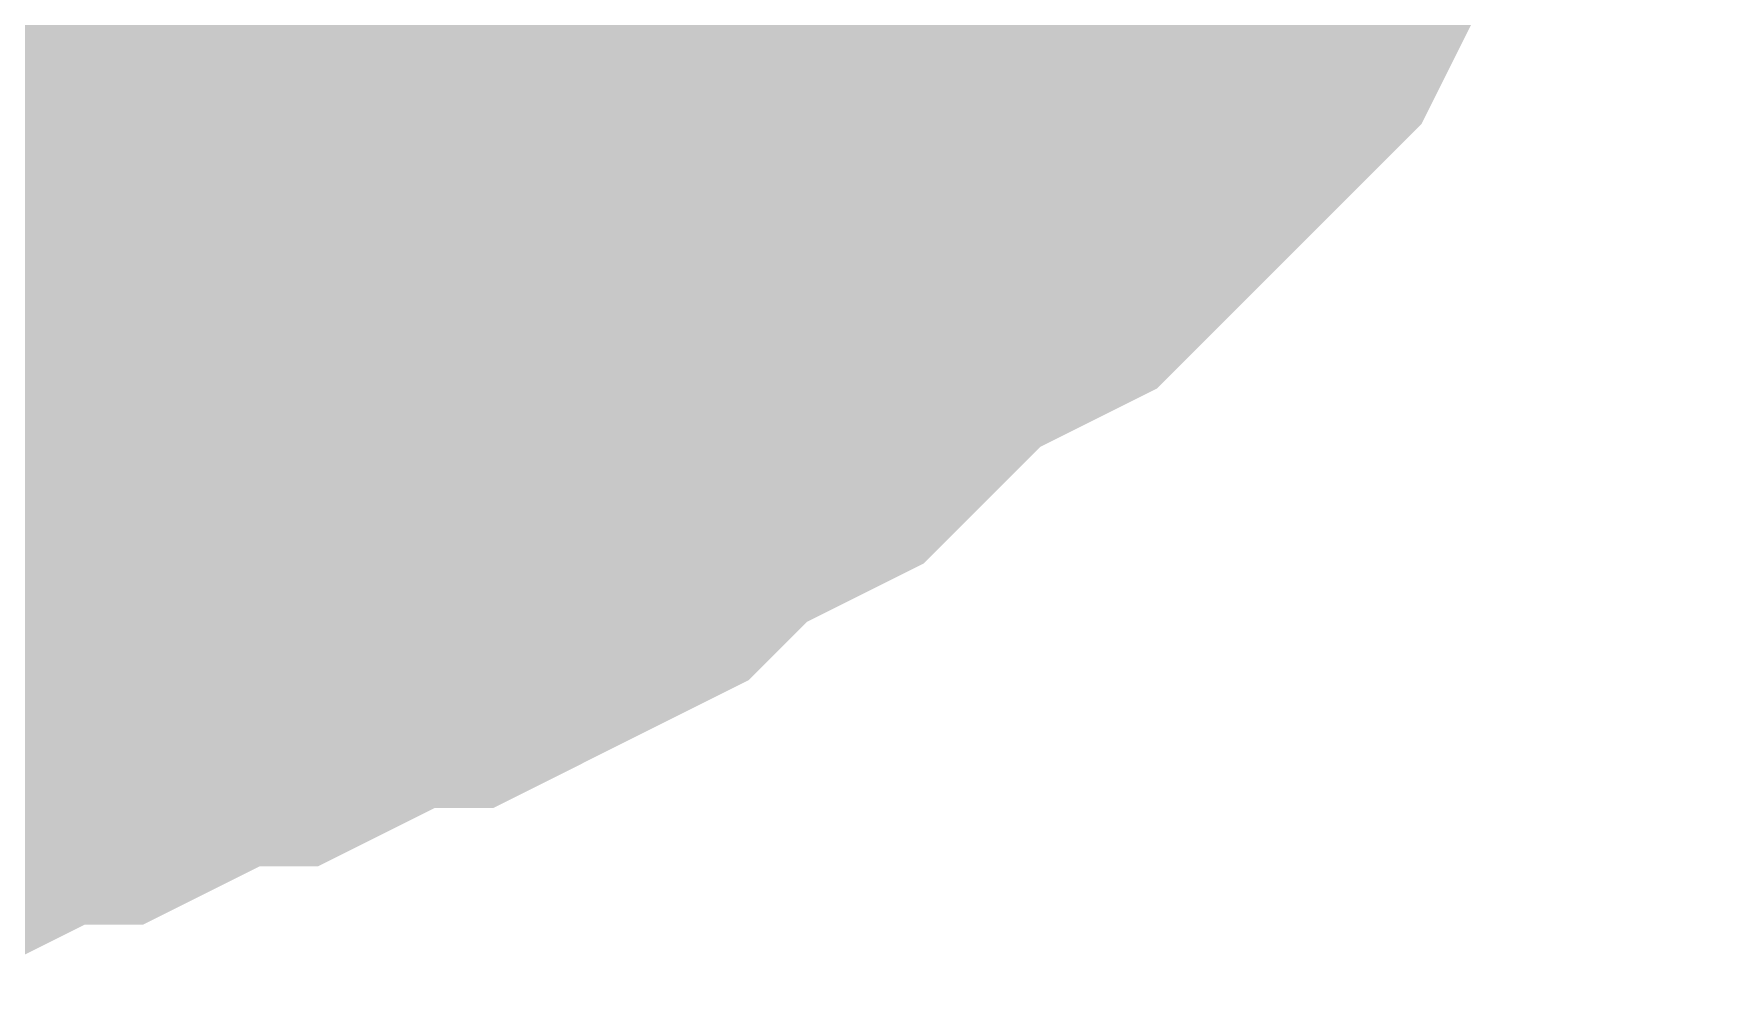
# Model space of a CAD drawing. Header units: inches. Extents: x 0 to 841, y 0 to 594.
# Drawn here: x 520.184 to 520.834, y 39.086 to 39.452 of the extents above; entities that cross this region are included whole.
import ezdxf

# ---------------------------------------------------------------- set-up
doc = ezdxf.new("R2010")
doc.units = ezdxf.units.IN
doc.layers.add('Sheet', color=255, linetype='Continuous')

msp = doc.modelspace()

# ---------------------------------------------------------------- linework, layer by layer
at = {"layer": 'Sheet'}
for points in [[(520.68428, 39.64043, 0.29972, 0.29972, 0), (520.66182, 39.59551, 0.29972, 0.29972, 0), (520.63937, 39.57305, 0.29972, 0.29972, 0), (520.61691, 39.55059, 0.29972, 0.29972, 0), (520.59445, 39.50567, 0.29972, 0.29972, 0), (520.57199, 39.48321, 0.29972, 0.29972, 0), (520.54954, 39.46075, 0.29972, 0.29972, 0), (520.52708, 39.43829, 0.29972, 0.29972, 0), (520.48216, 39.41583, 0.29972, 0.29972, 0), (520.4597, 39.39338, 0.29972, 0.29972, 0), (520.43725, 39.37092, 0.29972, 0.29972, 0), (520.39233, 39.34846, 0.29972, 0.29972, 0), (520.36987, 39.326, 0.29972, 0.29972, 0), (520.32496, 39.30354, 0.29972, 0.29972, 0), (520.3025, 39.30354, 0.29972, 0.29972, 0), (520.25758, 39.28108, 0.29972, 0.29972, 0), (520.23513, 39.28108, 0.29972, 0.29972, 0), (520.19021, 39.25862, 0.29972, 0.29972, 0), (520.16775, 39.25862, 0.29972, 0.29972, 0), (520.12284, 39.23616, 0.29972, 0.29972, 0), (520.07792, 39.23616, 0.29972, 0.29972, 0), (520.05546, 39.23616, 0.29972, 0.29972, 0), (520.01055, 39.23616, 0.29972, 0.29972, 0)], [(520.68428, 39.64043, 0.29972, 0.29972, 0), (520.66182, 39.59551, 0.29972, 0.29972, 0), (520.63937, 39.57305, 0.29972, 0.29972, 0), (520.61691, 39.55059, 0.29972, 0.29972, 0), (520.59445, 39.50567, 0.29972, 0.29972, 0), (520.57199, 39.48321, 0.29972, 0.29972, 0), (520.54954, 39.46075, 0.29972, 0.29972, 0), (520.52708, 39.43829, 0.29972, 0.29972, 0), (520.48216, 39.41583, 0.29972, 0.29972, 0), (520.4597, 39.39338, 0.29972, 0.29972, 0), (520.43725, 39.37092, 0.29972, 0.29972, 0), (520.39233, 39.34846, 0.29972, 0.29972, 0), (520.36987, 39.326, 0.29972, 0.29972, 0), (520.32496, 39.30354, 0.29972, 0.29972, 0), (520.3025, 39.30354, 0.29972, 0.29972, 0), (520.25758, 39.28108, 0.29972, 0.29972, 0), (520.23513, 39.28108, 0.29972, 0.29972, 0), (520.19021, 39.25862, 0.29972, 0.29972, 0), (520.16775, 39.25862, 0.29972, 0.29972, 0), (520.12284, 39.23616, 0.29972, 0.29972, 0), (520.07792, 39.23616, 0.29972, 0.29972, 0), (520.05546, 39.23616, 0.29972, 0.29972, 0), (520.01055, 39.23616, 0.29972, 0.29972, 0)], [(520.68428, 39.64043, 0.29972, 0.29972, 0), (520.66182, 39.59551, 0.29972, 0.29972, 0), (520.63937, 39.57305, 0.29972, 0.29972, 0), (520.61691, 39.55059, 0.29972, 0.29972, 0), (520.59445, 39.50567, 0.29972, 0.29972, 0), (520.57199, 39.48321, 0.29972, 0.29972, 0), (520.54954, 39.46075, 0.29972, 0.29972, 0), (520.52708, 39.43829, 0.29972, 0.29972, 0), (520.48216, 39.41583, 0.29972, 0.29972, 0), (520.4597, 39.39338, 0.29972, 0.29972, 0), (520.43725, 39.37092, 0.29972, 0.29972, 0), (520.39233, 39.34846, 0.29972, 0.29972, 0), (520.36987, 39.326, 0.29972, 0.29972, 0), (520.32496, 39.30354, 0.29972, 0.29972, 0), (520.3025, 39.30354, 0.29972, 0.29972, 0), (520.25758, 39.28108, 0.29972, 0.29972, 0), (520.23513, 39.28108, 0.29972, 0.29972, 0), (520.19021, 39.25862, 0.29972, 0.29972, 0), (520.16775, 39.25862, 0.29972, 0.29972, 0), (520.12284, 39.23616, 0.29972, 0.29972, 0), (520.07792, 39.23616, 0.29972, 0.29972, 0), (520.05546, 39.23616, 0.29972, 0.29972, 0), (520.01055, 39.23616, 0.29972, 0.29972, 0)], [(520.68428, 39.64043, 0.29972, 0.29972, 0), (520.66182, 39.59551, 0.29972, 0.29972, 0), (520.63937, 39.57305, 0.29972, 0.29972, 0), (520.61691, 39.55059, 0.29972, 0.29972, 0), (520.59445, 39.50567, 0.29972, 0.29972, 0), (520.57199, 39.48321, 0.29972, 0.29972, 0), (520.54954, 39.46075, 0.29972, 0.29972, 0), (520.52708, 39.43829, 0.29972, 0.29972, 0), (520.48216, 39.41583, 0.29972, 0.29972, 0), (520.4597, 39.39338, 0.29972, 0.29972, 0), (520.43725, 39.37092, 0.29972, 0.29972, 0), (520.39233, 39.34846, 0.29972, 0.29972, 0), (520.36987, 39.326, 0.29972, 0.29972, 0), (520.32496, 39.30354, 0.29972, 0.29972, 0), (520.3025, 39.30354, 0.29972, 0.29972, 0), (520.25758, 39.28108, 0.29972, 0.29972, 0), (520.23513, 39.28108, 0.29972, 0.29972, 0), (520.19021, 39.25862, 0.29972, 0.29972, 0), (520.16775, 39.25862, 0.29972, 0.29972, 0), (520.12284, 39.23616, 0.29972, 0.29972, 0), (520.07792, 39.23616, 0.29972, 0.29972, 0), (520.05546, 39.23616, 0.29972, 0.29972, 0), (520.01055, 39.23616, 0.29972, 0.29972, 0)], [(520.68428, 39.64043, 0.29972, 0.29972, 0), (520.66182, 39.59551, 0.29972, 0.29972, 0), (520.63937, 39.57305, 0.29972, 0.29972, 0), (520.61691, 39.55059, 0.29972, 0.29972, 0), (520.59445, 39.50567, 0.29972, 0.29972, 0), (520.57199, 39.48321, 0.29972, 0.29972, 0), (520.54954, 39.46075, 0.29972, 0.29972, 0), (520.52708, 39.43829, 0.29972, 0.29972, 0), (520.48216, 39.41583, 0.29972, 0.29972, 0), (520.4597, 39.39338, 0.29972, 0.29972, 0), (520.43725, 39.37092, 0.29972, 0.29972, 0), (520.39233, 39.34846, 0.29972, 0.29972, 0), (520.36987, 39.326, 0.29972, 0.29972, 0), (520.32496, 39.30354, 0.29972, 0.29972, 0), (520.3025, 39.30354, 0.29972, 0.29972, 0), (520.25758, 39.28108, 0.29972, 0.29972, 0), (520.23513, 39.28108, 0.29972, 0.29972, 0), (520.19021, 39.25862, 0.29972, 0.29972, 0), (520.16775, 39.25862, 0.29972, 0.29972, 0), (520.12284, 39.23616, 0.29972, 0.29972, 0), (520.07792, 39.23616, 0.29972, 0.29972, 0), (520.05546, 39.23616, 0.29972, 0.29972, 0), (520.01055, 39.23616, 0.29972, 0.29972, 0)], [(520.34741, 39.61797, 0.29972, 0.29972, 0), (520.32496, 39.59551, 0.29972, 0.29972, 0), (520.3025, 39.57305, 0.29972, 0.29972, 0), (520.28004, 39.57305, 0.29972, 0.29972, 0), (520.25758, 39.55059, 0.29972, 0.29972, 0), (520.23513, 39.55059, 0.29972, 0.29972, 0), (520.21267, 39.52813, 0.29972, 0.29972, 0), (520.21267, 39.52813, 0.29972, 0.29972, 0), (520.19021, 39.50567, 0.29972, 0.29972, 0), (520.14529, 39.50567, 0.29972, 0.29972, 0), (520.12284, 39.50567, 0.29972, 0.29972, 0), (520.10038, 39.48321, 0.29972, 0.29972, 0), (520.07792, 39.48321, 0.29972, 0.29972, 0), (520.05546, 39.48321, 0.29972, 0.29972, 0), (520.03301, 39.48321, 0.29972, 0.29972, 0)], [(520.34741, 39.61797, 0.29972, 0.29972, 0), (520.32496, 39.59551, 0.29972, 0.29972, 0), (520.3025, 39.57305, 0.29972, 0.29972, 0), (520.28004, 39.57305, 0.29972, 0.29972, 0), (520.25758, 39.55059, 0.29972, 0.29972, 0), (520.23513, 39.55059, 0.29972, 0.29972, 0), (520.21267, 39.52813, 0.29972, 0.29972, 0), (520.21267, 39.52813, 0.29972, 0.29972, 0), (520.19021, 39.50567, 0.29972, 0.29972, 0), (520.14529, 39.50567, 0.29972, 0.29972, 0), (520.12284, 39.50567, 0.29972, 0.29972, 0), (520.10038, 39.48321, 0.29972, 0.29972, 0), (520.07792, 39.48321, 0.29972, 0.29972, 0), (520.05546, 39.48321, 0.29972, 0.29972, 0), (520.03301, 39.48321, 0.29972, 0.29972, 0)], [(520.34741, 39.61797, 0.29972, 0.29972, 0), (520.32496, 39.59551, 0.29972, 0.29972, 0), (520.3025, 39.57305, 0.29972, 0.29972, 0), (520.28004, 39.57305, 0.29972, 0.29972, 0), (520.25758, 39.55059, 0.29972, 0.29972, 0), (520.23513, 39.55059, 0.29972, 0.29972, 0), (520.21267, 39.52813, 0.29972, 0.29972, 0), (520.21267, 39.52813, 0.29972, 0.29972, 0), (520.19021, 39.50567, 0.29972, 0.29972, 0), (520.14529, 39.50567, 0.29972, 0.29972, 0), (520.12284, 39.50567, 0.29972, 0.29972, 0), (520.10038, 39.48321, 0.29972, 0.29972, 0), (520.07792, 39.48321, 0.29972, 0.29972, 0), (520.05546, 39.48321, 0.29972, 0.29972, 0), (520.03301, 39.48321, 0.29972, 0.29972, 0)], [(520.59445, 39.50567, 0.09906, 0.09906, 0), (520.57199, 39.48321, 0.09906, 0.09906, 0), (520.54954, 39.46075, 0.09906, 0.09906, 0), (520.52708, 39.43829, 0.09906, 0.09906, 0), (520.48216, 39.41583, 0.09906, 0.09906, 0), (520.4597, 39.39338, 0.09906, 0.09906, 0), (520.43725, 39.37092, 0.09906, 0.09906, 0), (520.39233, 39.34846, 0.09906, 0.09906, 0), (520.36987, 39.326, 0.09906, 0.09906, 0), (520.32496, 39.30354, 0.09906, 0.09906, 0), (520.3025, 39.30354, 0.09906, 0.09906, 0), (520.25758, 39.28108, 0.09906, 0.09906, 0), (520.23513, 39.28108, 0.09906, 0.09906, 0), (520.19021, 39.25862, 0.09906, 0.09906, 0), (520.16775, 39.25862, 0.09906, 0.09906, 0), (520.12284, 39.23616, 0.09906, 0.09906, 0)], [(520.59445, 39.50567, 0.09906, 0.09906, 0), (520.57199, 39.48321, 0.09906, 0.09906, 0), (520.54954, 39.46075, 0.09906, 0.09906, 0), (520.52708, 39.43829, 0.09906, 0.09906, 0), (520.48216, 39.41583, 0.09906, 0.09906, 0), (520.4597, 39.39338, 0.09906, 0.09906, 0), (520.43725, 39.37092, 0.09906, 0.09906, 0), (520.39233, 39.34846, 0.09906, 0.09906, 0), (520.36987, 39.326, 0.09906, 0.09906, 0), (520.32496, 39.30354, 0.09906, 0.09906, 0), (520.3025, 39.30354, 0.09906, 0.09906, 0), (520.25758, 39.28108, 0.09906, 0.09906, 0), (520.23513, 39.28108, 0.09906, 0.09906, 0), (520.19021, 39.25862, 0.09906, 0.09906, 0), (520.16775, 39.25862, 0.09906, 0.09906, 0), (520.12284, 39.23616, 0.09906, 0.09906, 0)], [(520.59445, 39.50567, 0.09906, 0.09906, 0), (520.57199, 39.48321, 0.09906, 0.09906, 0), (520.54954, 39.46075, 0.09906, 0.09906, 0), (520.52708, 39.43829, 0.09906, 0.09906, 0), (520.48216, 39.41583, 0.09906, 0.09906, 0), (520.4597, 39.39338, 0.09906, 0.09906, 0), (520.43725, 39.37092, 0.09906, 0.09906, 0), (520.39233, 39.34846, 0.09906, 0.09906, 0), (520.36987, 39.326, 0.09906, 0.09906, 0), (520.32496, 39.30354, 0.09906, 0.09906, 0), (520.3025, 39.30354, 0.09906, 0.09906, 0), (520.25758, 39.28108, 0.09906, 0.09906, 0), (520.23513, 39.28108, 0.09906, 0.09906, 0), (520.19021, 39.25862, 0.09906, 0.09906, 0), (520.16775, 39.25862, 0.09906, 0.09906, 0), (520.12284, 39.23616, 0.09906, 0.09906, 0)], [(520.59445, 39.50567, 0.09906, 0.09906, 0), (520.57199, 39.48321, 0.09906, 0.09906, 0), (520.54954, 39.46075, 0.09906, 0.09906, 0), (520.52708, 39.43829, 0.09906, 0.09906, 0), (520.48216, 39.41583, 0.09906, 0.09906, 0), (520.4597, 39.39338, 0.09906, 0.09906, 0), (520.43725, 39.37092, 0.09906, 0.09906, 0), (520.39233, 39.34846, 0.09906, 0.09906, 0), (520.36987, 39.326, 0.09906, 0.09906, 0), (520.32496, 39.30354, 0.09906, 0.09906, 0), (520.3025, 39.30354, 0.09906, 0.09906, 0), (520.25758, 39.28108, 0.09906, 0.09906, 0), (520.23513, 39.28108, 0.09906, 0.09906, 0), (520.19021, 39.25862, 0.09906, 0.09906, 0), (520.16775, 39.25862, 0.09906, 0.09906, 0), (520.12284, 39.23616, 0.09906, 0.09906, 0)], [(520.59445, 39.50567, 0.09906, 0.09906, 0), (520.57199, 39.48321, 0.09906, 0.09906, 0), (520.54954, 39.46075, 0.09906, 0.09906, 0), (520.52708, 39.43829, 0.09906, 0.09906, 0), (520.48216, 39.41583, 0.09906, 0.09906, 0), (520.4597, 39.39338, 0.09906, 0.09906, 0), (520.43725, 39.37092, 0.09906, 0.09906, 0), (520.39233, 39.34846, 0.09906, 0.09906, 0), (520.36987, 39.326, 0.09906, 0.09906, 0), (520.32496, 39.30354, 0.09906, 0.09906, 0), (520.3025, 39.30354, 0.09906, 0.09906, 0), (520.25758, 39.28108, 0.09906, 0.09906, 0), (520.23513, 39.28108, 0.09906, 0.09906, 0), (520.19021, 39.25862, 0.09906, 0.09906, 0), (520.16775, 39.25862, 0.09906, 0.09906, 0), (520.12284, 39.23616, 0.09906, 0.09906, 0)]]:
    msp.add_lwpolyline(points, format="xyseb", dxfattribs=at)

doc.saveas('drawing.dxf')
